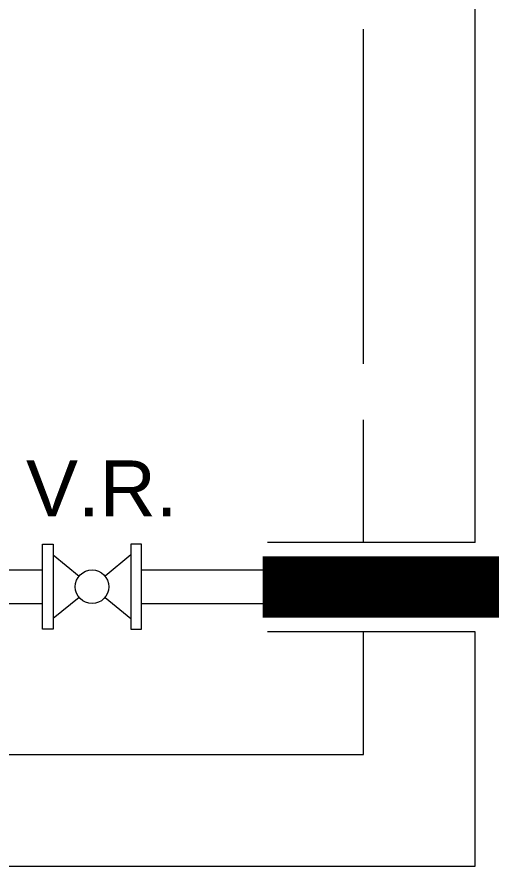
# Model space of a CAD drawing. Header units: millimetres. Extents: x 553474 to 556484, y 6145926 to 6146600.
# Drawn here: x 556132.875 to 556133.725, y 6146169.493 to 6146171.015 of the extents above; entities that cross this region are included whole.
import ezdxf

# ---------------------------------------------------------------- set-up
doc = ezdxf.new("R2010")
doc.units = ezdxf.units.MM
doc.layers.add('8', color=8, linetype='Continuous', lineweight=0)
doc.styles.get("Standard").update_dxf_attribs({"font": 'arial.ttf'})

msp = doc.modelspace()

# ---------------------------------------------------------------- linework, layer by layer
at = {"layer": '8'}
for p, q in [((556132.9209, 6146169.9176, 9.796), (556132.9209, 6146170.07, 9.796)), ((556132.9209, 6146170.07, 9.796), (556132.94, 6146170.07, 9.796)), ((556132.94, 6146170.07, 9.796), (556132.94, 6146169.9176, 9.796)), ((556133.0796, 6146170.07, 9.796), (556133.0796, 6146169.9176, 9.796)), ((556133.0987, 6146170.07, 9.796), (556133.0796, 6146170.07, 9.796)), ((556133.0987, 6146169.9176, 9.796), (556133.0987, 6146170.07, 9.796)), ((556133.6967, 6146170.0733, 9.796), (556133.3244, 6146170.0733, 9.796)), ((556132.94, 6146170.0509, 9.796), (556132.9864, 6146170.0129, 9.796)), ((556133.0796, 6146170.0509, 9.796), (556133.0331, 6146170.0129, 9.796)), ((556132.6228, 6146170.0239, 9.796), (556132.9209, 6146170.0239, 9.796)), ((556133.0098, 6146170.0239, 9.796), (556133.0098, 6146170.0239, 9.796)), ((556133.0987, 6146170.0239, 9.796), (556133.4384, 6146170.0239, 9.796)), ((556132.9864, 6146169.9747, 9.796), (556132.94, 6146169.9367, 9.796)), ((556133.0331, 6146169.9747, 9.796), (556133.0796, 6146169.9367, 9.796)), ((556132.6228, 6146169.9636, 9.796), (556132.9209, 6146169.9636, 9.796)), ((556133.0987, 6146169.9636, 9.796), (556133.4384, 6146169.9636, 9.796)), ((556132.94, 6146169.9176, 9.796), (556132.9209, 6146169.9176, 9.796)), ((556133.0796, 6146169.9176, 9.796), (556133.0987, 6146169.9176, 9.796)), ((556133.6967, 6146169.9133, 9.796), (556133.3244, 6146169.9133, 9.796))]:
    msp.add_line(p, q, dxfattribs=at)
at = {"layer": '8', "elevation": 9.796}
for points in [[(556132.4167, 6146171.8933), (556131.2967, 6146171.8933), (556131.2967, 6146169.4933), (556133.6967, 6146169.4933), (556133.6967, 6146169.9133)], [(556133.6967, 6146170.0733), (556133.6967, 6146171.8933), (556132.5767, 6146171.8933)], [(556132.4167, 6146171.6933), (556131.4967, 6146171.6933), (556131.4967, 6146169.6933), (556133.4967, 6146169.6933), (556133.4967, 6146169.9133)], [(556133.4967, 6146170.3933), (556133.4967, 6146170.9933)], [(556133.4967, 6146170.0733), (556133.4967, 6146170.2933)]]:
    msp.add_lwpolyline(points, dxfattribs=at)
at = {"layer": '8', "const_width": 0.11}
msp.add_lwpolyline([(556202.9779, 6146169.9933), (556133.316, 6146169.9933)], dxfattribs=at)
at = {"layer": '8', "const_width": 0.11, "elevation": 9.796}
msp.add_lwpolyline([(556202.9863, 6146169.9933), (556133.3244, 6146169.9933)], dxfattribs=at)
at = {"layer": '8'}
msp.add_circle((556133.0098, 6146169.9938, 9.796), 0.0301, dxfattribs=at)
at = {"layer": '8', "start_tangent": (-1, 0), "end_tangent": (-1, 0)}
msp.add_spline([(556133.4384, 6146169.9636, 9.796), (556133.4384, 6146169.9938, 9.796), (556133.4384, 6146170.0239, 9.796)], degree=3, dxfattribs=at)
at = {"layer": '8'}
msp.add_open_spline([(556133.4384, 6146169.9636, 9.796), (556133.4485, 6146169.9636, 9.796), (556133.4435, 6146169.9787, 9.796), (556133.4384, 6146169.9938, 9.796)], degree=3, dxfattribs=at)

# ---------------------------------------------------------------- texts
msp.add_text('V.R.', height=0.1, dxfattribs=at).set_placement((556132.8914, 6146170.1202, 9.796))

doc.saveas('drawing.dxf')
